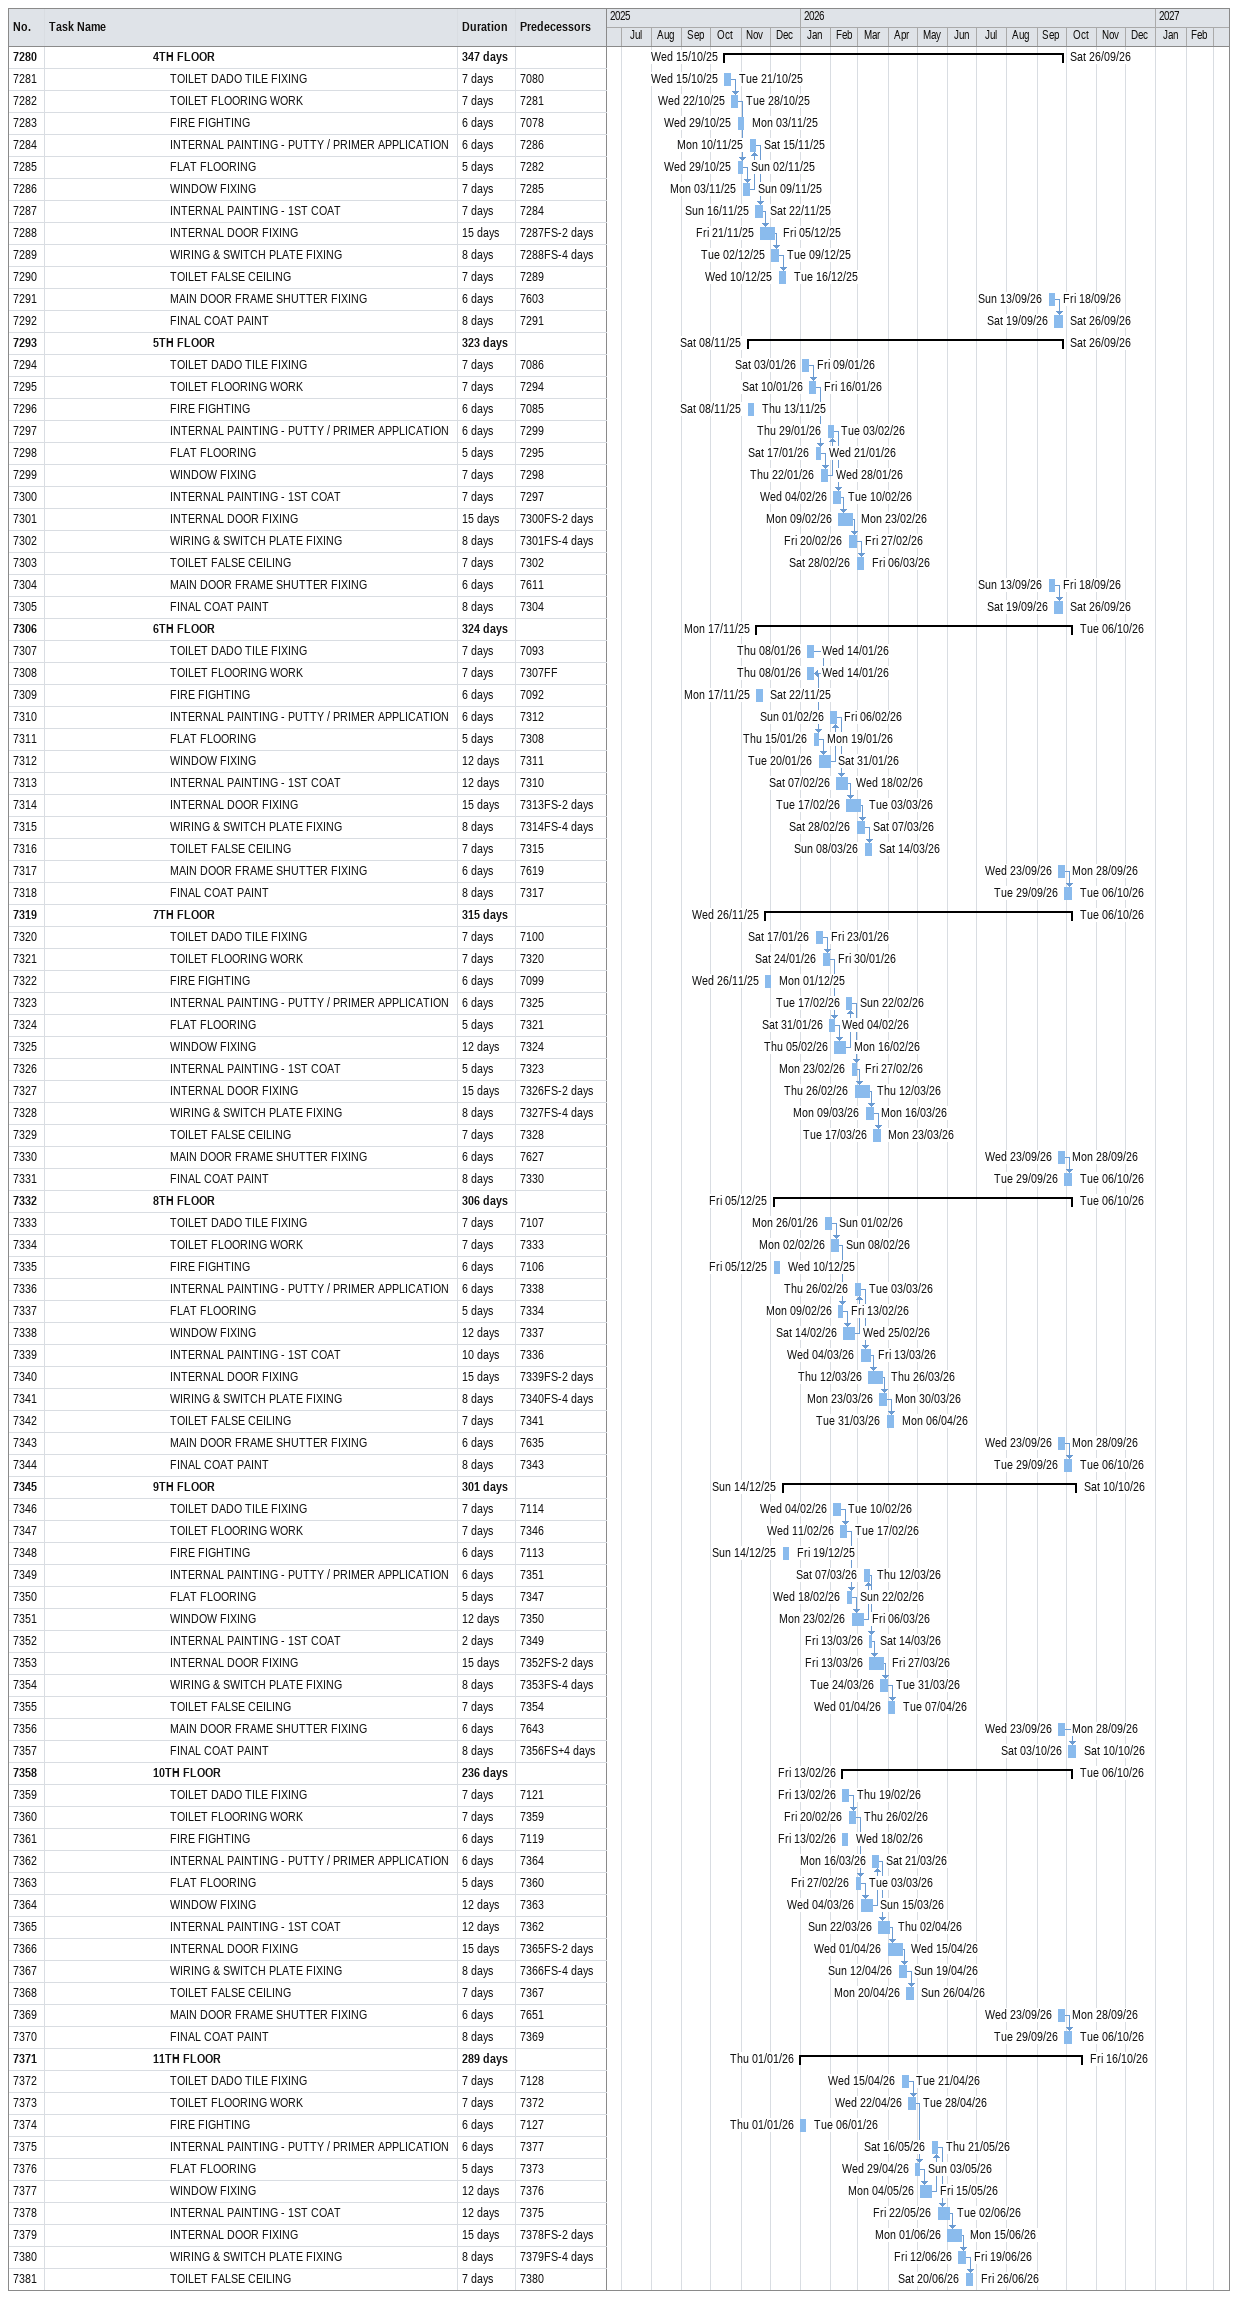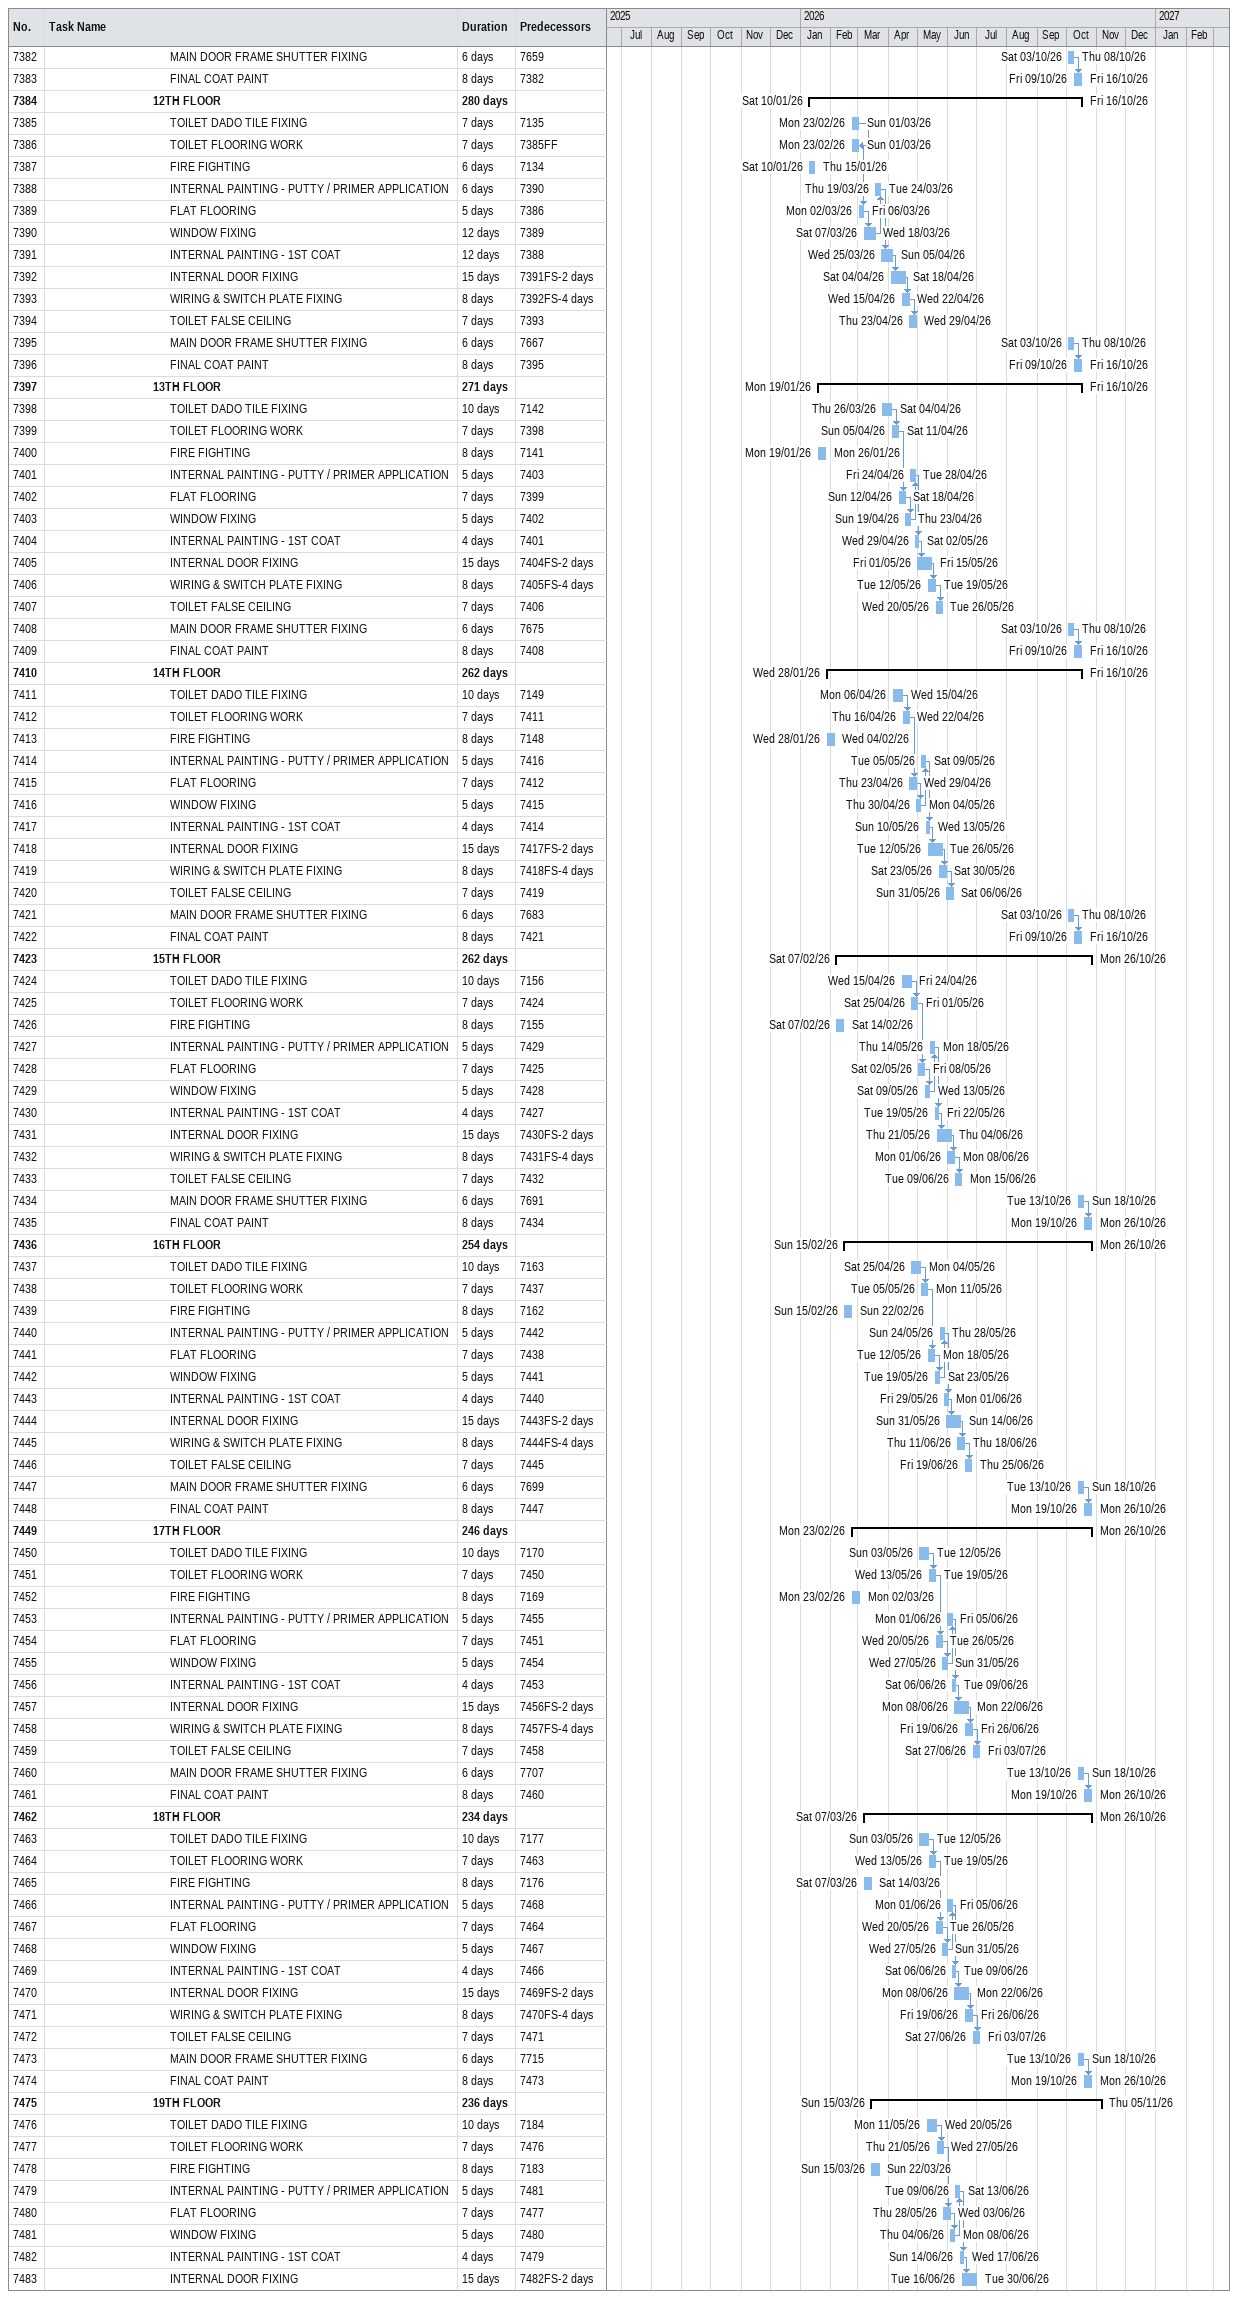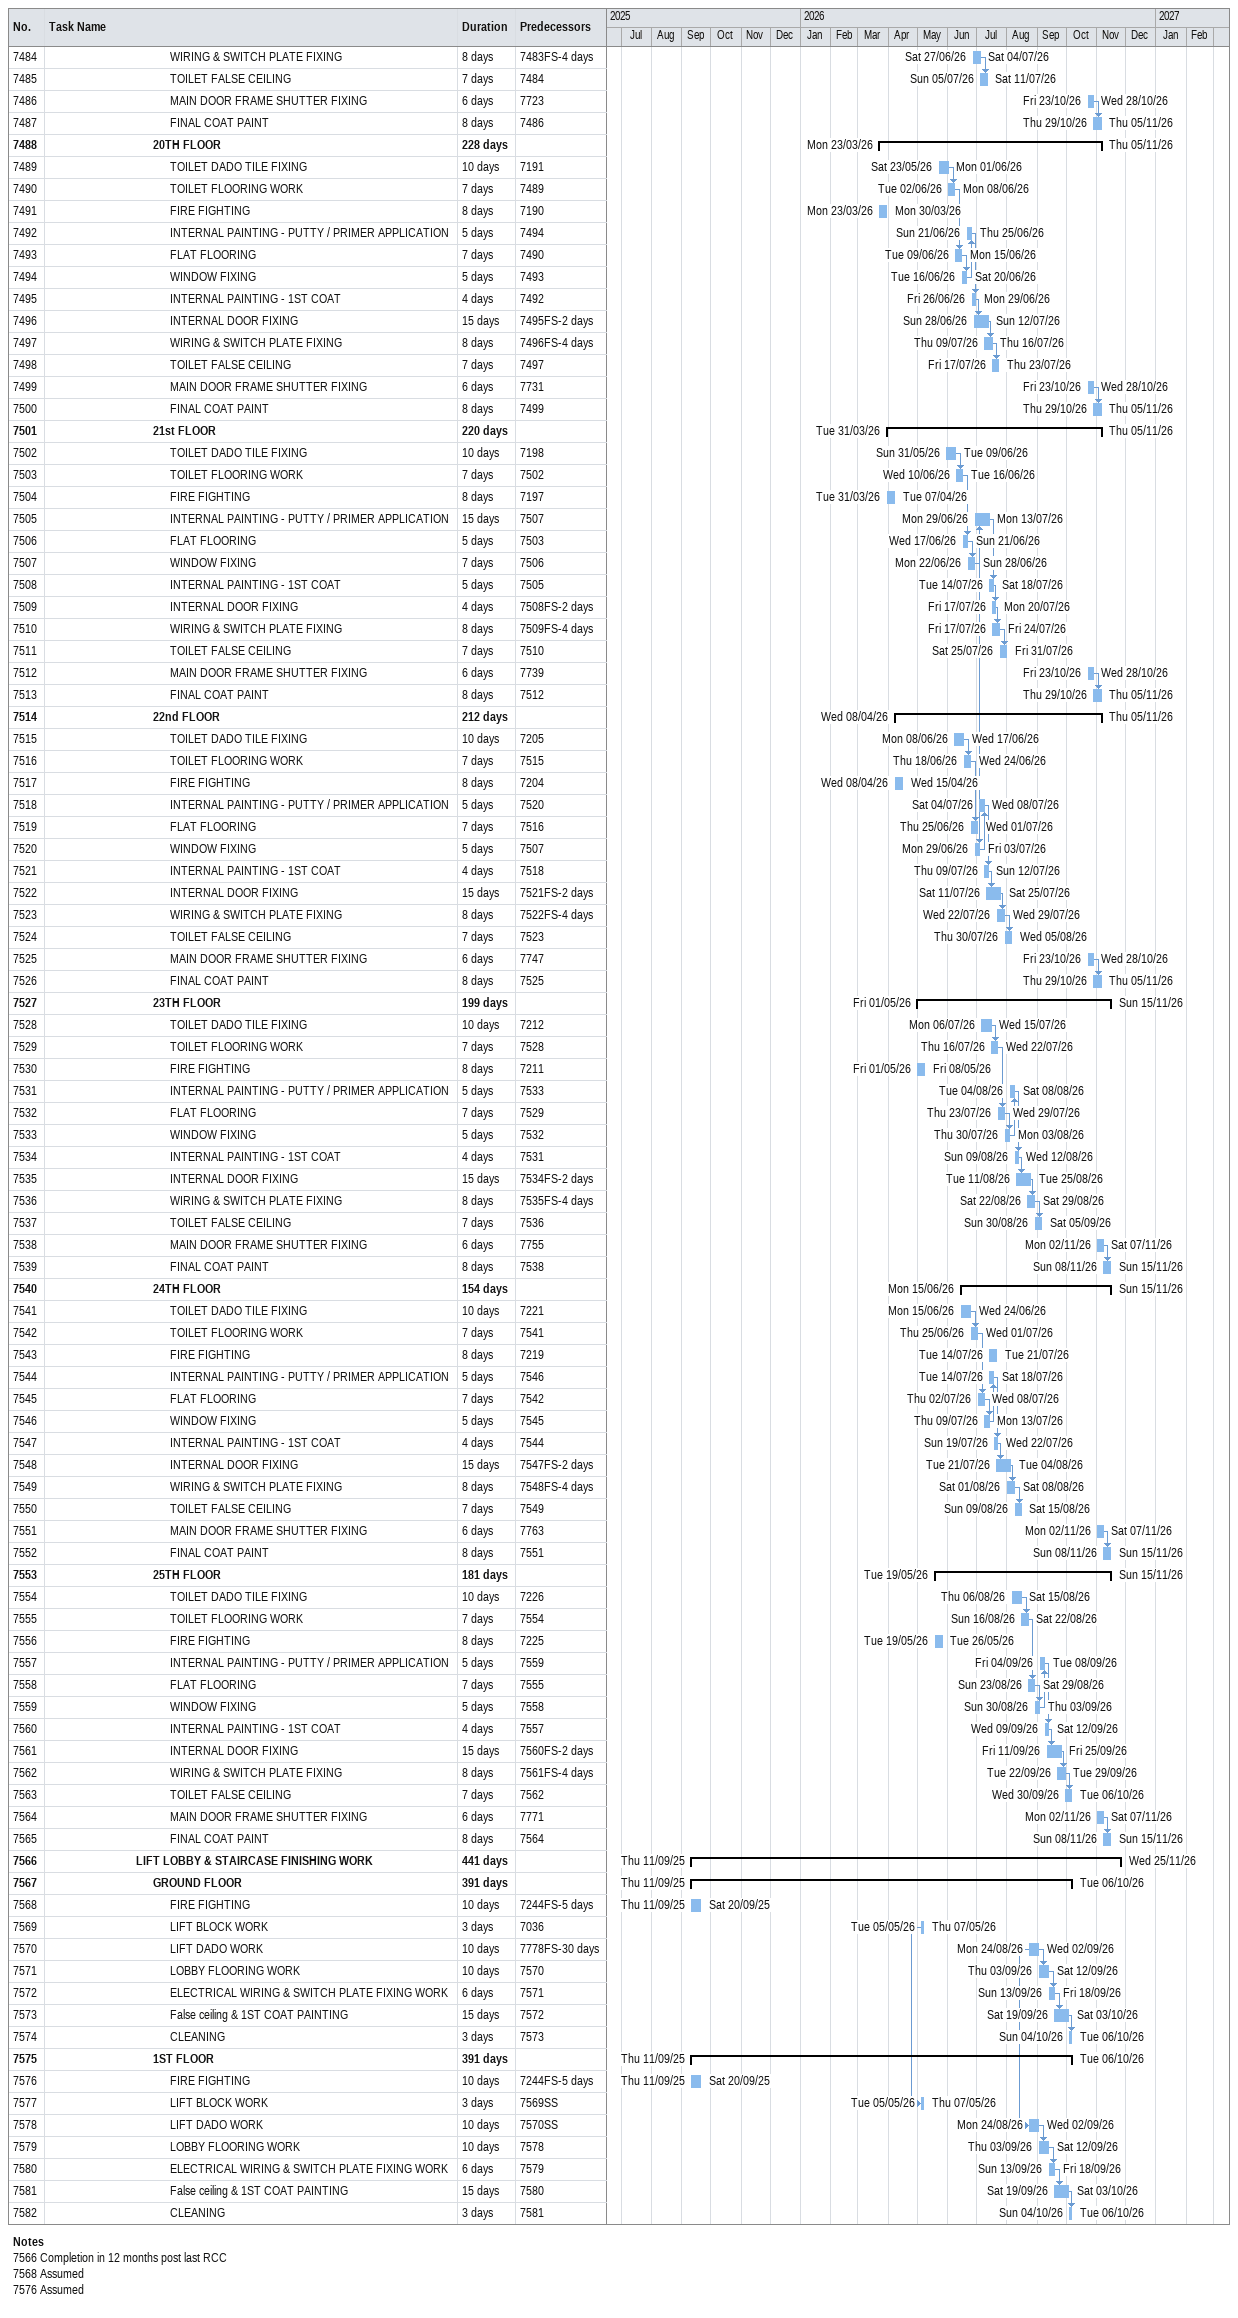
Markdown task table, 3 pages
| ID | Level | Task | Duration | Start | Finish | Predecessors |
|---|---|---|---|---|---|---|
| 7280 | 7 | **4TH FLOOR** | 347d | 2025-10-15 | 2026-09-26 |  |
| 7281 | 8 | TOILET DADO TILE FIXING | 7d | 2025-10-15 | 2025-10-21 | 7080 |
| 7282 | 8 | TOILET FLOORING WORK | 7d | 2025-10-22 | 2025-10-28 | 7281 |
| 7283 | 8 | FIRE FIGHTING | 6d | 2025-10-29 | 2025-11-03 | 7078 |
| 7284 | 8 | INTERNAL PAINTING - PUTTY / PRIMER APPLICATION | 6d | 2025-11-10 | 2025-11-15 | 7286 |
| 7285 | 8 | FLAT FLOORING | 5d | 2025-10-29 | 2025-11-02 | 7282 |
| 7286 | 8 | WINDOW FIXING | 7d | 2025-11-03 | 2025-11-09 | 7285 |
| 7287 | 8 | INTERNAL PAINTING - 1ST COAT | 7d | 2025-11-16 | 2025-11-22 | 7284 |
| 7288 | 8 | INTERNAL DOOR FIXING | 15d | 2025-11-21 | 2025-12-05 | 7287FS-2d |
| 7289 | 8 | WIRING & SWITCH PLATE FIXING | 8d | 2025-12-02 | 2025-12-09 | 7288FS-4d |
| 7290 | 8 | TOILET FALSE CEILING | 7d | 2025-12-10 | 2025-12-16 | 7289 |
| 7291 | 8 | MAIN DOOR FRAME SHUTTER FIXING | 6d | 2026-09-13 | 2026-09-18 | 7603 |
| 7292 | 8 | FINAL COAT PAINT | 8d | 2026-09-19 | 2026-09-26 | 7291 |
| 7293 | 7 | **5TH FLOOR** | 323d | 2025-11-08 | 2026-09-26 |  |
| 7294 | 8 | TOILET DADO TILE FIXING | 7d | 2026-01-03 | 2026-01-09 | 7086 |
| 7295 | 8 | TOILET FLOORING WORK | 7d | 2026-01-10 | 2026-01-16 | 7294 |
| 7296 | 8 | FIRE FIGHTING | 6d | 2025-11-08 | 2025-11-13 | 7085 |
| 7297 | 8 | INTERNAL PAINTING - PUTTY / PRIMER APPLICATION | 6d | 2026-01-29 | 2026-02-03 | 7299 |
| 7298 | 8 | FLAT FLOORING | 5d | 2026-01-17 | 2026-01-21 | 7295 |
| 7299 | 8 | WINDOW FIXING | 7d | 2026-01-22 | 2026-01-28 | 7298 |
| 7300 | 8 | INTERNAL PAINTING - 1ST COAT | 7d | 2026-02-04 | 2026-02-10 | 7297 |
| 7301 | 8 | INTERNAL DOOR FIXING | 15d | 2026-02-09 | 2026-02-23 | 7300FS-2d |
| 7302 | 8 | WIRING & SWITCH PLATE FIXING | 8d | 2026-02-20 | 2026-02-27 | 7301FS-4d |
| 7303 | 8 | TOILET FALSE CEILING | 7d | 2026-02-28 | 2026-03-06 | 7302 |
| 7304 | 8 | MAIN DOOR FRAME SHUTTER FIXING | 6d | 2026-09-13 | 2026-09-18 | 7611 |
| 7305 | 8 | FINAL COAT PAINT | 8d | 2026-09-19 | 2026-09-26 | 7304 |
| 7306 | 7 | **6TH FLOOR** | 324d | 2025-11-17 | 2026-10-06 |  |
| 7307 | 8 | TOILET DADO TILE FIXING | 7d | 2026-01-08 | 2026-01-14 | 7093 |
| 7308 | 8 | TOILET FLOORING WORK | 7d | 2026-01-08 | 2026-01-14 | 7307FF |
| 7309 | 8 | FIRE FIGHTING | 6d | 2025-11-17 | 2025-11-22 | 7092 |
| 7310 | 8 | INTERNAL PAINTING - PUTTY / PRIMER APPLICATION | 6d | 2026-02-01 | 2026-02-06 | 7312 |
| 7311 | 8 | FLAT FLOORING | 5d | 2026-01-15 | 2026-01-19 | 7308 |
| 7312 | 8 | WINDOW FIXING | 12d | 2026-01-20 | 2026-01-31 | 7311 |
| 7313 | 8 | INTERNAL PAINTING - 1ST COAT | 12d | 2026-02-07 | 2026-02-18 | 7310 |
| 7314 | 8 | INTERNAL DOOR FIXING | 15d | 2026-02-17 | 2026-03-03 | 7313FS-2d |
| 7315 | 8 | WIRING & SWITCH PLATE FIXING | 8d | 2026-02-28 | 2026-03-07 | 7314FS-4d |
| 7316 | 8 | TOILET FALSE CEILING | 7d | 2026-03-08 | 2026-03-14 | 7315 |
| 7317 | 8 | MAIN DOOR FRAME SHUTTER FIXING | 6d | 2026-09-23 | 2026-09-28 | 7619 |
| 7318 | 8 | FINAL COAT PAINT | 8d | 2026-09-29 | 2026-10-06 | 7317 |
| 7319 | 7 | **7TH FLOOR** | 315d | 2025-11-26 | 2026-10-06 |  |
| 7320 | 8 | TOILET DADO TILE FIXING | 7d | 2026-01-17 | 2026-01-23 | 7100 |
| 7321 | 8 | TOILET FLOORING WORK | 7d | 2026-01-24 | 2026-01-30 | 7320 |
| 7322 | 8 | FIRE FIGHTING | 6d | 2025-11-26 | 2025-12-01 | 7099 |
| 7323 | 8 | INTERNAL PAINTING - PUTTY / PRIMER APPLICATION | 6d | 2026-02-17 | 2026-02-22 | 7325 |
| 7324 | 8 | FLAT FLOORING | 5d | 2026-01-31 | 2026-02-04 | 7321 |
| 7325 | 8 | WINDOW FIXING | 12d | 2026-02-05 | 2026-02-16 | 7324 |
| 7326 | 8 | INTERNAL PAINTING - 1ST COAT | 5d | 2026-02-23 | 2026-02-27 | 7323 |
| 7327 | 8 | INTERNAL DOOR FIXING | 15d | 2026-02-26 | 2026-03-12 | 7326FS-2d |
| 7328 | 8 | WIRING & SWITCH PLATE FIXING | 8d | 2026-03-09 | 2026-03-16 | 7327FS-4d |
| 7329 | 8 | TOILET FALSE CEILING | 7d | 2026-03-17 | 2026-03-23 | 7328 |
| 7330 | 8 | MAIN DOOR FRAME SHUTTER FIXING | 6d | 2026-09-23 | 2026-09-28 | 7627 |
| 7331 | 8 | FINAL COAT PAINT | 8d | 2026-09-29 | 2026-10-06 | 7330 |
| 7332 | 7 | **8TH FLOOR** | 306d | 2025-12-05 | 2026-10-06 |  |
| 7333 | 8 | TOILET DADO TILE FIXING | 7d | 2026-01-26 | 2026-02-01 | 7107 |
| 7334 | 8 | TOILET FLOORING WORK | 7d | 2026-02-02 | 2026-02-08 | 7333 |
| 7335 | 8 | FIRE FIGHTING | 6d | 2025-12-05 | 2025-12-10 | 7106 |
| 7336 | 8 | INTERNAL PAINTING - PUTTY / PRIMER APPLICATION | 6d | 2026-02-26 | 2026-03-03 | 7338 |
| 7337 | 8 | FLAT FLOORING | 5d | 2026-02-09 | 2026-02-13 | 7334 |
| 7338 | 8 | WINDOW FIXING | 12d | 2026-02-14 | 2026-02-25 | 7337 |
| 7339 | 8 | INTERNAL PAINTING - 1ST COAT | 10d | 2026-03-04 | 2026-03-13 | 7336 |
| 7340 | 8 | INTERNAL DOOR FIXING | 15d | 2026-03-12 | 2026-03-26 | 7339FS-2d |
| 7341 | 8 | WIRING & SWITCH PLATE FIXING | 8d | 2026-03-23 | 2026-03-30 | 7340FS-4d |
| 7342 | 8 | TOILET FALSE CEILING | 7d | 2026-03-31 | 2026-04-06 | 7341 |
| 7343 | 8 | MAIN DOOR FRAME SHUTTER FIXING | 6d | 2026-09-23 | 2026-09-28 | 7635 |
| 7344 | 8 | FINAL COAT PAINT | 8d | 2026-09-29 | 2026-10-06 | 7343 |
| 7345 | 7 | **9TH FLOOR** | 301d | 2025-12-14 | 2026-10-10 |  |
| 7346 | 8 | TOILET DADO TILE FIXING | 7d | 2026-02-04 | 2026-02-10 | 7114 |
| 7347 | 8 | TOILET FLOORING WORK | 7d | 2026-02-11 | 2026-02-17 | 7346 |
| 7348 | 8 | FIRE FIGHTING | 6d | 2025-12-14 | 2025-12-19 | 7113 |
| 7349 | 8 | INTERNAL PAINTING - PUTTY / PRIMER APPLICATION | 6d | 2026-03-07 | 2026-03-12 | 7351 |
| 7350 | 8 | FLAT FLOORING | 5d | 2026-02-18 | 2026-02-22 | 7347 |
| 7351 | 8 | WINDOW FIXING | 12d | 2026-02-23 | 2026-03-06 | 7350 |
| 7352 | 8 | INTERNAL PAINTING - 1ST COAT | 2d | 2026-03-13 | 2026-03-14 | 7349 |
| 7353 | 8 | INTERNAL DOOR FIXING | 15d | 2026-03-13 | 2026-03-27 | 7352FS-2d |
| 7354 | 8 | WIRING & SWITCH PLATE FIXING | 8d | 2026-03-24 | 2026-03-31 | 7353FS-4d |
| 7355 | 8 | TOILET FALSE CEILING | 7d | 2026-04-01 | 2026-04-07 | 7354 |
| 7356 | 8 | MAIN DOOR FRAME SHUTTER FIXING | 6d | 2026-09-23 | 2026-09-28 | 7643 |
| 7357 | 8 | FINAL COAT PAINT | 8d | 2026-10-03 | 2026-10-10 | 7356FS+4d |
| 7358 | 7 | **10TH FLOOR** | 236d | 2026-02-13 | 2026-10-06 |  |
| 7359 | 8 | TOILET DADO TILE FIXING | 7d | 2026-02-13 | 2026-02-19 | 7121 |
| 7360 | 8 | TOILET FLOORING WORK | 7d | 2026-02-20 | 2026-02-26 | 7359 |
| 7361 | 8 | FIRE FIGHTING | 6d | 2026-02-13 | 2026-02-18 | 7119 |
| 7362 | 8 | INTERNAL PAINTING - PUTTY / PRIMER APPLICATION | 6d | 2026-03-16 | 2026-03-21 | 7364 |
| 7363 | 8 | FLAT FLOORING | 5d | 2026-02-27 | 2026-03-03 | 7360 |
| 7364 | 8 | WINDOW FIXING | 12d | 2026-03-04 | 2026-03-15 | 7363 |
| 7365 | 8 | INTERNAL PAINTING - 1ST COAT | 12d | 2026-03-22 | 2026-04-02 | 7362 |
| 7366 | 8 | INTERNAL DOOR FIXING | 15d | 2026-04-01 | 2026-04-15 | 7365FS-2d |
| 7367 | 8 | WIRING & SWITCH PLATE FIXING | 8d | 2026-04-12 | 2026-04-19 | 7366FS-4d |
| 7368 | 8 | TOILET FALSE CEILING | 7d | 2026-04-20 | 2026-04-26 | 7367 |
| 7369 | 8 | MAIN DOOR FRAME SHUTTER FIXING | 6d | 2026-09-23 | 2026-09-28 | 7651 |
| 7370 | 8 | FINAL COAT PAINT | 8d | 2026-09-29 | 2026-10-06 | 7369 |
| 7371 | 7 | **11TH FLOOR** | 289d | 2026-01-01 | 2026-10-16 |  |
| 7372 | 8 | TOILET DADO TILE FIXING | 7d | 2026-04-15 | 2026-04-21 | 7128 |
| 7373 | 8 | TOILET FLOORING WORK | 7d | 2026-04-22 | 2026-04-28 | 7372 |
| 7374 | 8 | FIRE FIGHTING | 6d | 2026-01-01 | 2026-01-06 | 7127 |
| 7375 | 8 | INTERNAL PAINTING - PUTTY / PRIMER APPLICATION | 6d | 2026-05-16 | 2026-05-21 | 7377 |
| 7376 | 8 | FLAT FLOORING | 5d | 2026-04-29 | 2026-05-03 | 7373 |
| 7377 | 8 | WINDOW FIXING | 12d | 2026-05-04 | 2026-05-15 | 7376 |
| 7378 | 8 | INTERNAL PAINTING - 1ST COAT | 12d | 2026-05-22 | 2026-06-02 | 7375 |
| 7379 | 8 | INTERNAL DOOR FIXING | 15d | 2026-06-01 | 2026-06-15 | 7378FS-2d |
| 7380 | 8 | WIRING & SWITCH PLATE FIXING | 8d | 2026-06-12 | 2026-06-19 | 7379FS-4d |
| 7381 | 8 | TOILET FALSE CEILING | 7d | 2026-06-20 | 2026-06-26 | 7380 |
| 7382 | 8 | MAIN DOOR FRAME SHUTTER FIXING | 6d | 2026-10-03 | 2026-10-08 | 7659 |
| 7383 | 8 | FINAL COAT PAINT | 8d | 2026-10-09 | 2026-10-16 | 7382 |
| 7384 | 7 | **12TH FLOOR** | 280d | 2026-01-10 | 2026-10-16 |  |
| 7385 | 8 | TOILET DADO TILE FIXING | 7d | 2026-02-23 | 2026-03-01 | 7135 |
| 7386 | 8 | TOILET FLOORING WORK | 7d | 2026-02-23 | 2026-03-01 | 7385FF |
| 7387 | 8 | FIRE FIGHTING | 6d | 2026-01-10 | 2026-01-15 | 7134 |
| 7388 | 8 | INTERNAL PAINTING - PUTTY / PRIMER APPLICATION | 6d | 2026-03-19 | 2026-03-24 | 7390 |
| 7389 | 8 | FLAT FLOORING | 5d | 2026-03-02 | 2026-03-06 | 7386 |
| 7390 | 8 | WINDOW FIXING | 12d | 2026-03-07 | 2026-03-18 | 7389 |
| 7391 | 8 | INTERNAL PAINTING - 1ST COAT | 12d | 2026-03-25 | 2026-04-05 | 7388 |
| 7392 | 8 | INTERNAL DOOR FIXING | 15d | 2026-04-04 | 2026-04-18 | 7391FS-2d |
| 7393 | 8 | WIRING & SWITCH PLATE FIXING | 8d | 2026-04-15 | 2026-04-22 | 7392FS-4d |
| 7394 | 8 | TOILET FALSE CEILING | 7d | 2026-04-23 | 2026-04-29 | 7393 |
| 7395 | 8 | MAIN DOOR FRAME SHUTTER FIXING | 6d | 2026-10-03 | 2026-10-08 | 7667 |
| 7396 | 8 | FINAL COAT PAINT | 8d | 2026-10-09 | 2026-10-16 | 7395 |
| 7397 | 7 | **13TH FLOOR** | 271d | 2026-01-19 | 2026-10-16 |  |
| 7398 | 8 | TOILET DADO TILE FIXING | 10d | 2026-03-26 | 2026-04-04 | 7142 |
| 7399 | 8 | TOILET FLOORING WORK | 7d | 2026-04-05 | 2026-04-11 | 7398 |
| 7400 | 8 | FIRE FIGHTING | 8d | 2026-01-19 | 2026-01-26 | 7141 |
| 7401 | 8 | INTERNAL PAINTING - PUTTY / PRIMER APPLICATION | 5d | 2026-04-24 | 2026-04-28 | 7403 |
| 7402 | 8 | FLAT FLOORING | 7d | 2026-04-12 | 2026-04-18 | 7399 |
| 7403 | 8 | WINDOW FIXING | 5d | 2026-04-19 | 2026-04-23 | 7402 |
| 7404 | 8 | INTERNAL PAINTING - 1ST COAT | 4d | 2026-04-29 | 2026-05-02 | 7401 |
| 7405 | 8 | INTERNAL DOOR FIXING | 15d | 2026-05-01 | 2026-05-15 | 7404FS-2d |
| 7406 | 8 | WIRING & SWITCH PLATE FIXING | 8d | 2026-05-12 | 2026-05-19 | 7405FS-4d |
| 7407 | 8 | TOILET FALSE CEILING | 7d | 2026-05-20 | 2026-05-26 | 7406 |
| 7408 | 8 | MAIN DOOR FRAME SHUTTER FIXING | 6d | 2026-10-03 | 2026-10-08 | 7675 |
| 7409 | 8 | FINAL COAT PAINT | 8d | 2026-10-09 | 2026-10-16 | 7408 |
| 7410 | 7 | **14TH FLOOR** | 262d | 2026-01-28 | 2026-10-16 |  |
| 7411 | 8 | TOILET DADO TILE FIXING | 10d | 2026-04-06 | 2026-04-15 | 7149 |
| 7412 | 8 | TOILET FLOORING WORK | 7d | 2026-04-16 | 2026-04-22 | 7411 |
| 7413 | 8 | FIRE FIGHTING | 8d | 2026-01-28 | 2026-02-04 | 7148 |
| 7414 | 8 | INTERNAL PAINTING - PUTTY / PRIMER APPLICATION | 5d | 2026-05-05 | 2026-05-09 | 7416 |
| 7415 | 8 | FLAT FLOORING | 7d | 2026-04-23 | 2026-04-29 | 7412 |
| 7416 | 8 | WINDOW FIXING | 5d | 2026-04-30 | 2026-05-04 | 7415 |
| 7417 | 8 | INTERNAL PAINTING - 1ST COAT | 4d | 2026-05-10 | 2026-05-13 | 7414 |
| 7418 | 8 | INTERNAL DOOR FIXING | 15d | 2026-05-12 | 2026-05-26 | 7417FS-2d |
| 7419 | 8 | WIRING & SWITCH PLATE FIXING | 8d | 2026-05-23 | 2026-05-30 | 7418FS-4d |
| 7420 | 8 | TOILET FALSE CEILING | 7d | 2026-05-31 | 2026-06-06 | 7419 |
| 7421 | 8 | MAIN DOOR FRAME SHUTTER FIXING | 6d | 2026-10-03 | 2026-10-08 | 7683 |
| 7422 | 8 | FINAL COAT PAINT | 8d | 2026-10-09 | 2026-10-16 | 7421 |
| 7423 | 7 | **15TH FLOOR** | 262d | 2026-02-07 | 2026-10-26 |  |
| 7424 | 8 | TOILET DADO TILE FIXING | 10d | 2026-04-15 | 2026-04-24 | 7156 |
| 7425 | 8 | TOILET FLOORING WORK | 7d | 2026-04-25 | 2026-05-01 | 7424 |
| 7426 | 8 | FIRE FIGHTING | 8d | 2026-02-07 | 2026-02-14 | 7155 |
| 7427 | 8 | INTERNAL PAINTING - PUTTY / PRIMER APPLICATION | 5d | 2026-05-14 | 2026-05-18 | 7429 |
| 7428 | 8 | FLAT FLOORING | 7d | 2026-05-02 | 2026-05-08 | 7425 |
| 7429 | 8 | WINDOW FIXING | 5d | 2026-05-09 | 2026-05-13 | 7428 |
| 7430 | 8 | INTERNAL PAINTING - 1ST COAT | 4d | 2026-05-19 | 2026-05-22 | 7427 |
| 7431 | 8 | INTERNAL DOOR FIXING | 15d | 2026-05-21 | 2026-06-04 | 7430FS-2d |
| 7432 | 8 | WIRING & SWITCH PLATE FIXING | 8d | 2026-06-01 | 2026-06-08 | 7431FS-4d |
| 7433 | 8 | TOILET FALSE CEILING | 7d | 2026-06-09 | 2026-06-15 | 7432 |
| 7434 | 8 | MAIN DOOR FRAME SHUTTER FIXING | 6d | 2026-10-13 | 2026-10-18 | 7691 |
| 7435 | 8 | FINAL COAT PAINT | 8d | 2026-10-19 | 2026-10-26 | 7434 |
| 7436 | 7 | **16TH FLOOR** | 254d | 2026-02-15 | 2026-10-26 |  |
| 7437 | 8 | TOILET DADO TILE FIXING | 10d | 2026-04-25 | 2026-05-04 | 7163 |
| 7438 | 8 | TOILET FLOORING WORK | 7d | 2026-05-05 | 2026-05-11 | 7437 |
| 7439 | 8 | FIRE FIGHTING | 8d | 2026-02-15 | 2026-02-22 | 7162 |
| 7440 | 8 | INTERNAL PAINTING - PUTTY / PRIMER APPLICATION | 5d | 2026-05-24 | 2026-05-28 | 7442 |
| 7441 | 8 | FLAT FLOORING | 7d | 2026-05-12 | 2026-05-18 | 7438 |
| 7442 | 8 | WINDOW FIXING | 5d | 2026-05-19 | 2026-05-23 | 7441 |
| 7443 | 8 | INTERNAL PAINTING - 1ST COAT | 4d | 2026-05-29 | 2026-06-01 | 7440 |
| 7444 | 8 | INTERNAL DOOR FIXING | 15d | 2026-05-31 | 2026-06-14 | 7443FS-2d |
| 7445 | 8 | WIRING & SWITCH PLATE FIXING | 8d | 2026-06-11 | 2026-06-18 | 7444FS-4d |
| 7446 | 8 | TOILET FALSE CEILING | 7d | 2026-06-19 | 2026-06-25 | 7445 |
| 7447 | 8 | MAIN DOOR FRAME SHUTTER FIXING | 6d | 2026-10-13 | 2026-10-18 | 7699 |
| 7448 | 8 | FINAL COAT PAINT | 8d | 2026-10-19 | 2026-10-26 | 7447 |
| 7449 | 7 | **17TH FLOOR** | 246d | 2026-02-23 | 2026-10-26 |  |
| 7450 | 8 | TOILET DADO TILE FIXING | 10d | 2026-05-03 | 2026-05-12 | 7170 |
| 7451 | 8 | TOILET FLOORING WORK | 7d | 2026-05-13 | 2026-05-19 | 7450 |
| 7452 | 8 | FIRE FIGHTING | 8d | 2026-02-23 | 2026-03-02 | 7169 |
| 7453 | 8 | INTERNAL PAINTING - PUTTY / PRIMER APPLICATION | 5d | 2026-06-01 | 2026-06-05 | 7455 |
| 7454 | 8 | FLAT FLOORING | 7d | 2026-05-20 | 2026-05-26 | 7451 |
| 7455 | 8 | WINDOW FIXING | 5d | 2026-05-27 | 2026-05-31 | 7454 |
| 7456 | 8 | INTERNAL PAINTING - 1ST COAT | 4d | 2026-06-06 | 2026-06-09 | 7453 |
| 7457 | 8 | INTERNAL DOOR FIXING | 15d | 2026-06-08 | 2026-06-22 | 7456FS-2d |
| 7458 | 8 | WIRING & SWITCH PLATE FIXING | 8d | 2026-06-19 | 2026-06-26 | 7457FS-4d |
| 7459 | 8 | TOILET FALSE CEILING | 7d | 2026-06-27 | 2026-07-03 | 7458 |
| 7460 | 8 | MAIN DOOR FRAME SHUTTER FIXING | 6d | 2026-10-13 | 2026-10-18 | 7707 |
| 7461 | 8 | FINAL COAT PAINT | 8d | 2026-10-19 | 2026-10-26 | 7460 |
| 7462 | 7 | **18TH FLOOR** | 234d | 2026-03-07 | 2026-10-26 |  |
| 7463 | 8 | TOILET DADO TILE FIXING | 10d | 2026-05-03 | 2026-05-12 | 7177 |
| 7464 | 8 | TOILET FLOORING WORK | 7d | 2026-05-13 | 2026-05-19 | 7463 |
| 7465 | 8 | FIRE FIGHTING | 8d | 2026-03-07 | 2026-03-14 | 7176 |
| 7466 | 8 | INTERNAL PAINTING - PUTTY / PRIMER APPLICATION | 5d | 2026-06-01 | 2026-06-05 | 7468 |
| 7467 | 8 | FLAT FLOORING | 7d | 2026-05-20 | 2026-05-26 | 7464 |
| 7468 | 8 | WINDOW FIXING | 5d | 2026-05-27 | 2026-05-31 | 7467 |
| 7469 | 8 | INTERNAL PAINTING - 1ST COAT | 4d | 2026-06-06 | 2026-06-09 | 7466 |
| 7470 | 8 | INTERNAL DOOR FIXING | 15d | 2026-06-08 | 2026-06-22 | 7469FS-2d |
| 7471 | 8 | WIRING & SWITCH PLATE FIXING | 8d | 2026-06-19 | 2026-06-26 | 7470FS-4d |
| 7472 | 8 | TOILET FALSE CEILING | 7d | 2026-06-27 | 2026-07-03 | 7471 |
| 7473 | 8 | MAIN DOOR FRAME SHUTTER FIXING | 6d | 2026-10-13 | 2026-10-18 | 7715 |
| 7474 | 8 | FINAL COAT PAINT | 8d | 2026-10-19 | 2026-10-26 | 7473 |
| 7475 | 7 | **19TH FLOOR** | 236d | 2026-03-15 | 2026-11-05 |  |
| 7476 | 8 | TOILET DADO TILE FIXING | 10d | 2026-05-11 | 2026-05-20 | 7184 |
| 7477 | 8 | TOILET FLOORING WORK | 7d | 2026-05-21 | 2026-05-27 | 7476 |
| 7478 | 8 | FIRE FIGHTING | 8d | 2026-03-15 | 2026-03-22 | 7183 |
| 7479 | 8 | INTERNAL PAINTING - PUTTY / PRIMER APPLICATION | 5d | 2026-06-09 | 2026-06-13 | 7481 |
| 7480 | 8 | FLAT FLOORING | 7d | 2026-05-28 | 2026-06-03 | 7477 |
| 7481 | 8 | WINDOW FIXING | 5d | 2026-06-04 | 2026-06-08 | 7480 |
| 7482 | 8 | INTERNAL PAINTING - 1ST COAT | 4d | 2026-06-14 | 2026-06-17 | 7479 |
| 7483 | 8 | INTERNAL DOOR FIXING | 15d | 2026-06-16 | 2026-06-30 | 7482FS-2d |
| 7484 | 8 | WIRING & SWITCH PLATE FIXING | 8d | 2026-06-27 | 2026-07-04 | 7483FS-4d |
| 7485 | 8 | TOILET FALSE CEILING | 7d | 2026-07-05 | 2026-07-11 | 7484 |
| 7486 | 8 | MAIN DOOR FRAME SHUTTER FIXING | 6d | 2026-10-23 | 2026-10-28 | 7723 |
| 7487 | 8 | FINAL COAT PAINT | 8d | 2026-10-29 | 2026-11-05 | 7486 |
| 7488 | 7 | **20TH FLOOR** | 228d | 2026-03-23 | 2026-11-05 |  |
| 7489 | 8 | TOILET DADO TILE FIXING | 10d | 2026-05-23 | 2026-06-01 | 7191 |
| 7490 | 8 | TOILET FLOORING WORK | 7d | 2026-06-02 | 2026-06-08 | 7489 |
| 7491 | 8 | FIRE FIGHTING | 8d | 2026-03-23 | 2026-03-30 | 7190 |
| 7492 | 8 | INTERNAL PAINTING - PUTTY / PRIMER APPLICATION | 5d | 2026-06-21 | 2026-06-25 | 7494 |
| 7493 | 8 | FLAT FLOORING | 7d | 2026-06-09 | 2026-06-15 | 7490 |
| 7494 | 8 | WINDOW FIXING | 5d | 2026-06-16 | 2026-06-20 | 7493 |
| 7495 | 8 | INTERNAL PAINTING - 1ST COAT | 4d | 2026-06-26 | 2026-06-29 | 7492 |
| 7496 | 8 | INTERNAL DOOR FIXING | 15d | 2026-06-28 | 2026-07-12 | 7495FS-2d |
| 7497 | 8 | WIRING & SWITCH PLATE FIXING | 8d | 2026-07-09 | 2026-07-16 | 7496FS-4d |
| 7498 | 8 | TOILET FALSE CEILING | 7d | 2026-07-17 | 2026-07-23 | 7497 |
| 7499 | 8 | MAIN DOOR FRAME SHUTTER FIXING | 6d | 2026-10-23 | 2026-10-28 | 7731 |
| 7500 | 8 | FINAL COAT PAINT | 8d | 2026-10-29 | 2026-11-05 | 7499 |
| 7501 | 7 | **21st FLOOR** | 220d | 2026-03-31 | 2026-11-05 |  |
| 7502 | 8 | TOILET DADO TILE FIXING | 10d | 2026-05-31 | 2026-06-09 | 7198 |
| 7503 | 8 | TOILET FLOORING WORK | 7d | 2026-06-10 | 2026-06-16 | 7502 |
| 7504 | 8 | FIRE FIGHTING | 8d | 2026-03-31 | 2026-04-07 | 7197 |
| 7505 | 8 | INTERNAL PAINTING - PUTTY / PRIMER APPLICATION | 15d | 2026-06-29 | 2026-07-13 | 7507 |
| 7506 | 8 | FLAT FLOORING | 5d | 2026-06-17 | 2026-06-21 | 7503 |
| 7507 | 8 | WINDOW FIXING | 7d | 2026-06-22 | 2026-06-28 | 7506 |
| 7508 | 8 | INTERNAL PAINTING - 1ST COAT | 5d | 2026-07-14 | 2026-07-18 | 7505 |
| 7509 | 8 | INTERNAL DOOR FIXING | 4d | 2026-07-17 | 2026-07-20 | 7508FS-2d |
| 7510 | 8 | WIRING & SWITCH PLATE FIXING | 8d | 2026-07-17 | 2026-07-24 | 7509FS-4d |
| 7511 | 8 | TOILET FALSE CEILING | 7d | 2026-07-25 | 2026-07-31 | 7510 |
| 7512 | 8 | MAIN DOOR FRAME SHUTTER FIXING | 6d | 2026-10-23 | 2026-10-28 | 7739 |
| 7513 | 8 | FINAL COAT PAINT | 8d | 2026-10-29 | 2026-11-05 | 7512 |
| 7514 | 7 | **22nd FLOOR** | 212d | 2026-04-08 | 2026-11-05 |  |
| 7515 | 8 | TOILET DADO TILE FIXING | 10d | 2026-06-08 | 2026-06-17 | 7205 |
| 7516 | 8 | TOILET FLOORING WORK | 7d | 2026-06-18 | 2026-06-24 | 7515 |
| 7517 | 8 | FIRE FIGHTING | 8d | 2026-04-08 | 2026-04-15 | 7204 |
| 7518 | 8 | INTERNAL PAINTING - PUTTY / PRIMER APPLICATION | 5d | 2026-07-04 | 2026-07-08 | 7520 |
| 7519 | 8 | FLAT FLOORING | 7d | 2026-06-25 | 2026-07-01 | 7516 |
| 7520 | 8 | WINDOW FIXING | 5d | 2026-06-29 | 2026-07-03 | 7507 |
| 7521 | 8 | INTERNAL PAINTING - 1ST COAT | 4d | 2026-07-09 | 2026-07-12 | 7518 |
| 7522 | 8 | INTERNAL DOOR FIXING | 15d | 2026-07-11 | 2026-07-25 | 7521FS-2d |
| 7523 | 8 | WIRING & SWITCH PLATE FIXING | 8d | 2026-07-22 | 2026-07-29 | 7522FS-4d |
| 7524 | 8 | TOILET FALSE CEILING | 7d | 2026-07-30 | 2026-08-05 | 7523 |
| 7525 | 8 | MAIN DOOR FRAME SHUTTER FIXING | 6d | 2026-10-23 | 2026-10-28 | 7747 |
| 7526 | 8 | FINAL COAT PAINT | 8d | 2026-10-29 | 2026-11-05 | 7525 |
| 7527 | 7 | **23TH FLOOR** | 199d | 2026-05-01 | 2026-11-15 |  |
| 7528 | 8 | TOILET DADO TILE FIXING | 10d | 2026-07-06 | 2026-07-15 | 7212 |
| 7529 | 8 | TOILET FLOORING WORK | 7d | 2026-07-16 | 2026-07-22 | 7528 |
| 7530 | 8 | FIRE FIGHTING | 8d | 2026-05-01 | 2026-05-08 | 7211 |
| 7531 | 8 | INTERNAL PAINTING - PUTTY / PRIMER APPLICATION | 5d | 2026-08-04 | 2026-08-08 | 7533 |
| 7532 | 8 | FLAT FLOORING | 7d | 2026-07-23 | 2026-07-29 | 7529 |
| 7533 | 8 | WINDOW FIXING | 5d | 2026-07-30 | 2026-08-03 | 7532 |
| 7534 | 8 | INTERNAL PAINTING - 1ST COAT | 4d | 2026-08-09 | 2026-08-12 | 7531 |
| 7535 | 8 | INTERNAL DOOR FIXING | 15d | 2026-08-11 | 2026-08-25 | 7534FS-2d |
| 7536 | 8 | WIRING & SWITCH PLATE FIXING | 8d | 2026-08-22 | 2026-08-29 | 7535FS-4d |
| 7537 | 8 | TOILET FALSE CEILING | 7d | 2026-08-30 | 2026-09-05 | 7536 |
| 7538 | 8 | MAIN DOOR FRAME SHUTTER FIXING | 6d | 2026-11-02 | 2026-11-07 | 7755 |
| 7539 | 8 | FINAL COAT PAINT | 8d | 2026-11-08 | 2026-11-15 | 7538 |
| 7540 | 7 | **24TH FLOOR** | 154d | 2026-06-15 | 2026-11-15 |  |
| 7541 | 8 | TOILET DADO TILE FIXING | 10d | 2026-06-15 | 2026-06-24 | 7221 |
| 7542 | 8 | TOILET FLOORING WORK | 7d | 2026-06-25 | 2026-07-01 | 7541 |
| 7543 | 8 | FIRE FIGHTING | 8d | 2026-07-14 | 2026-07-21 | 7219 |
| 7544 | 8 | INTERNAL PAINTING - PUTTY / PRIMER APPLICATION | 5d | 2026-07-14 | 2026-07-18 | 7546 |
| 7545 | 8 | FLAT FLOORING | 7d | 2026-07-02 | 2026-07-08 | 7542 |
| 7546 | 8 | WINDOW FIXING | 5d | 2026-07-09 | 2026-07-13 | 7545 |
| 7547 | 8 | INTERNAL PAINTING - 1ST COAT | 4d | 2026-07-19 | 2026-07-22 | 7544 |
| 7548 | 8 | INTERNAL DOOR FIXING | 15d | 2026-07-21 | 2026-08-04 | 7547FS-2d |
| 7549 | 8 | WIRING & SWITCH PLATE FIXING | 8d | 2026-08-01 | 2026-08-08 | 7548FS-4d |
| 7550 | 8 | TOILET FALSE CEILING | 7d | 2026-08-09 | 2026-08-15 | 7549 |
| 7551 | 8 | MAIN DOOR FRAME SHUTTER FIXING | 6d | 2026-11-02 | 2026-11-07 | 7763 |
| 7552 | 8 | FINAL COAT PAINT | 8d | 2026-11-08 | 2026-11-15 | 7551 |
| 7553 | 7 | **25TH FLOOR** | 181d | 2026-05-19 | 2026-11-15 |  |
| 7554 | 8 | TOILET DADO TILE FIXING | 10d | 2026-08-06 | 2026-08-15 | 7226 |
| 7555 | 8 | TOILET FLOORING WORK | 7d | 2026-08-16 | 2026-08-22 | 7554 |
| 7556 | 8 | FIRE FIGHTING | 8d | 2026-05-19 | 2026-05-26 | 7225 |
| 7557 | 8 | INTERNAL PAINTING - PUTTY / PRIMER APPLICATION | 5d | 2026-09-04 | 2026-09-08 | 7559 |
| 7558 | 8 | FLAT FLOORING | 7d | 2026-08-23 | 2026-08-29 | 7555 |
| 7559 | 8 | WINDOW FIXING | 5d | 2026-08-30 | 2026-09-03 | 7558 |
| 7560 | 8 | INTERNAL PAINTING - 1ST COAT | 4d | 2026-09-09 | 2026-09-12 | 7557 |
| 7561 | 8 | INTERNAL DOOR FIXING | 15d | 2026-09-11 | 2026-09-25 | 7560FS-2d |
| 7562 | 8 | WIRING & SWITCH PLATE FIXING | 8d | 2026-09-22 | 2026-09-29 | 7561FS-4d |
| 7563 | 8 | TOILET FALSE CEILING | 7d | 2026-09-30 | 2026-10-06 | 7562 |
| 7564 | 8 | MAIN DOOR FRAME SHUTTER FIXING | 6d | 2026-11-02 | 2026-11-07 | 7771 |
| 7565 | 8 | FINAL COAT PAINT | 8d | 2026-11-08 | 2026-11-15 | 7564 |
| 7566 | 6 | **LIFT LOBBY & STAIRCASE FINISHING WORK** | 441d | 2025-09-11 | 2026-11-25 |  |
| 7567 | 7 | **GROUND FLOOR** | 391d | 2025-09-11 | 2026-10-06 |  |
| 7568 | 8 | FIRE FIGHTING | 10d | 2025-09-11 | 2025-09-20 | 7244FS-5d |
| 7569 | 8 | LIFT BLOCK WORK | 3d | 2026-05-05 | 2026-05-07 | 7036 |
| 7570 | 8 | LIFT DADO WORK | 10d | 2026-08-24 | 2026-09-02 | 7778FS-30d |
| 7571 | 8 | LOBBY FLOORING WORK | 10d | 2026-09-03 | 2026-09-12 | 7570 |
| 7572 | 8 | ELECTRICAL WIRING & SWITCH PLATE FIXING WORK | 6d | 2026-09-13 | 2026-09-18 | 7571 |
| 7573 | 8 | False ceiling & 1ST COAT PAINTING | 15d | 2026-09-19 | 2026-10-03 | 7572 |
| 7574 | 8 | CLEANING | 3d | 2026-10-04 | 2026-10-06 | 7573 |
| 7575 | 7 | **1ST FLOOR** | 391d | 2025-09-11 | 2026-10-06 |  |
| 7576 | 8 | FIRE FIGHTING | 10d | 2025-09-11 | 2025-09-20 | 7244FS-5d |
| 7577 | 8 | LIFT BLOCK WORK | 3d | 2026-05-05 | 2026-05-07 | 7569SS |
| 7578 | 8 | LIFT DADO WORK | 10d | 2026-08-24 | 2026-09-02 | 7570SS |
| 7579 | 8 | LOBBY FLOORING WORK | 10d | 2026-09-03 | 2026-09-12 | 7578 |
| 7580 | 8 | ELECTRICAL WIRING & SWITCH PLATE FIXING WORK | 6d | 2026-09-13 | 2026-09-18 | 7579 |
| 7581 | 8 | False ceiling & 1ST COAT PAINTING | 15d | 2026-09-19 | 2026-10-03 | 7580 |
| 7582 | 8 | CLEANING | 3d | 2026-10-04 | 2026-10-06 | 7581 |

Notes
- 7566: Completion in 12 months post last RCC
- 7568: Assumed
- 7576: Assumed
